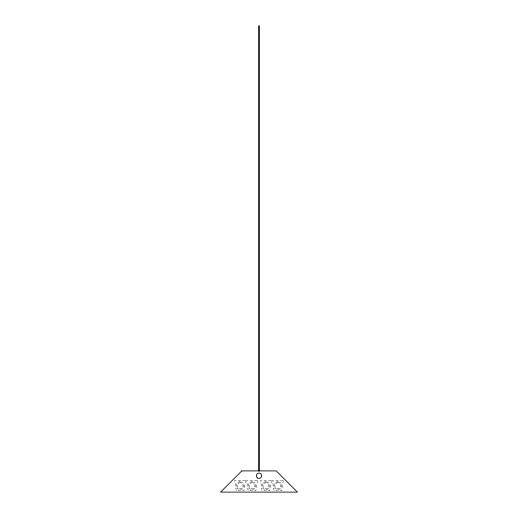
<?xml version="1.0" encoding="UTF-8"?>
<svg xmlns="http://www.w3.org/2000/svg" width="518" height="518" viewBox="0 0 518 518"><rect width="100%" height="100%" fill="white"/><g stroke="black" fill="none" stroke-linecap="round" stroke-linejoin="round"><path stroke-width="0.39" stroke-dasharray="2.59 1.94" d="M245.558 480.587L243.933 490.74L236.253 490.74L234.628 480.587L245.558 480.587M257.478 480.587L255.847 490.74L248.174 490.74L246.549 480.587L257.478 480.587M271.38 480.587L269.755 490.74L262.082 490.74L260.45 480.587L271.38 480.587M283.301 480.587L281.675 490.74L274.003 490.74L272.371 480.587L283.301 480.587M240.093 481.3L236.312 483.482L236.312 487.846L240.093 490.028L243.868 487.846L243.868 483.482L240.093 481.3M240.093 482.355L237.225 484.006L237.225 487.321L240.093 488.973L242.961 487.321L242.961 484.006L240.093 482.355M252.013 481.3L248.232 483.482L248.232 487.846L252.013 490.028L255.788 487.846L255.788 483.482L252.013 481.3M252.013 482.355L249.145 484.006L249.145 487.321L252.013 488.973L254.882 487.321L254.882 484.006L252.013 482.355M265.915 481.3L262.14 483.482L262.14 487.846L265.915 490.028L269.697 487.846L269.697 483.482L265.915 481.3M265.915 482.355L263.053 484.006L263.053 487.321L265.915 488.973L268.784 487.321L268.784 484.006L265.915 482.355M277.836 481.3L274.061 483.482L274.061 487.846L277.836 490.028L281.617 487.846L281.617 483.482L277.836 481.3M277.836 482.355L274.967 484.006L274.967 487.321L277.836 488.973L280.704 487.321L280.704 484.006L277.836 482.355"/><path stroke-width="0.78" d="M259.44 470.907L259.44 25.9L258.56 25.9L258.56 470.907M241.783 470.907L220.59 492.1L297.41 492.1L276.217 470.907L241.783 470.907M257.673 478.043A2.648 2.648 0 0 0 261.648 475.751A2.648 2.648 0 0 0 257.673 473.452A2.648 2.648 0 0 0 257.673 478.043"/></g></svg>
